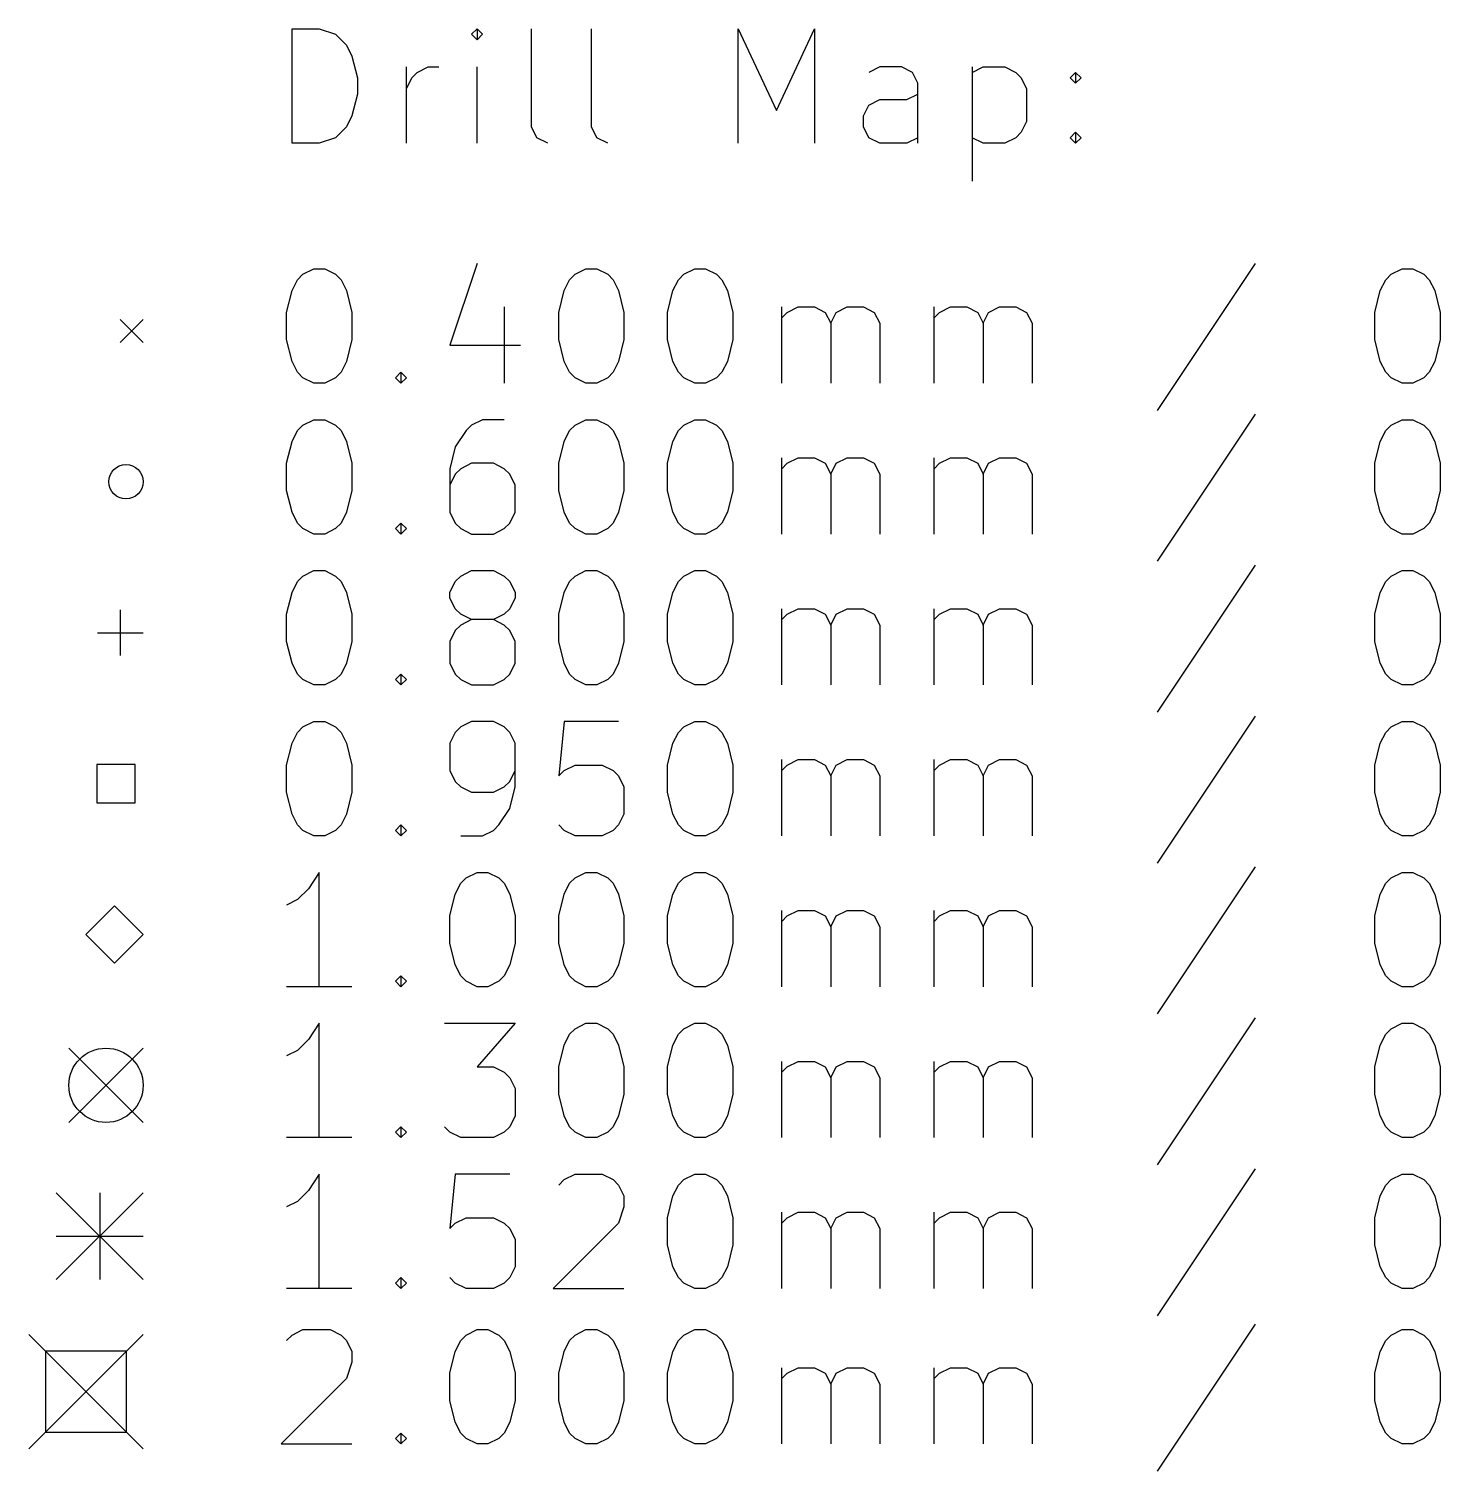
# Model space of a CAD drawing. Extents: x 148 to 248, y -152 to -40.
# Drawn here: x 147.95 to 172.65, y -151.4 to -126.16 of the extents above; entities that cross this region are included whole.
import ezdxf

# ---------------------------------------------------------------- set-up
doc = ezdxf.new("R2010")
doc.units = 0
doc.layers.add('BLACK', color=7, linetype='CONTINUOUS')

msp = doc.modelspace()

# ---------------------------------------------------------------- linework, layer by layer
at = {"layer": 'BLACK', "linetype": 'CONTINUOUS'}
for p, q in [((152.557768, -128.164838), (152.557768, -126.164838)), ((152.557768, -126.164838), (153.033958, -126.164838)), ((153.033958, -126.164838), (153.319673, -126.260076)), ((155.795863, -126.164838), (155.700625, -126.260076)), ((155.891101, -126.260076), (155.795863, -126.164838)), ((155.795863, -126.164838), (155.795863, -126.355314)), ((156.748244, -127.879123), (156.748244, -126.164838)), ((157.795863, -127.879123), (157.795863, -126.164838)), ((160.367292, -128.164838), (160.367292, -126.164838)), ((160.367292, -126.164838), (161.033959, -127.593409)), ((161.033959, -127.593409), (161.700625, -126.164838)), ((161.700625, -126.164838), (161.700625, -128.164838)), ((153.319673, -126.260076), (153.510149, -126.450552)), ((155.700625, -126.260076), (155.795863, -126.355314)), ((155.795863, -126.355314), (155.891101, -126.260076)), ((153.510149, -126.450552), (153.605387, -126.641028)), ((153.605387, -126.641028), (153.700625, -127.02198)), ((154.557768, -128.164838), (154.557768, -126.831504)), ((154.653006, -127.02198), (154.748244, -126.926742)), ((154.748244, -126.926742), (154.93872, -126.831504)), ((154.93872, -126.831504), (155.129197, -126.831504)), ((155.795863, -128.164838), (155.795863, -126.831504)), ((162.843482, -126.831504), (162.653006, -126.926742)), ((163.224435, -126.831504), (162.843482, -126.831504)), ((163.414911, -126.926742), (163.224435, -126.831504)), ((163.510149, -127.117219), (163.414911, -126.926742)), ((164.46253, -126.831504), (164.46253, -128.831504)), ((164.46253, -126.926742), (164.653006, -126.831504)), ((164.653006, -126.831504), (165.033959, -126.831504)), ((165.033959, -126.831504), (165.224435, -126.926742)), ((165.224435, -126.926742), (165.319673, -127.02198)), ((166.176816, -127.02198), (166.272054, -126.926742)), ((166.272054, -126.926742), (166.367292, -127.02198)), ((166.272054, -126.926742), (166.272054, -127.117219)), ((153.700625, -127.02198), (153.700625, -127.307695)), ((154.557768, -127.212457), (154.653006, -127.02198)), ((163.510149, -128.164838), (163.510149, -127.117219)), ((165.319673, -127.02198), (165.414911, -127.212457)), ((166.272054, -127.117219), (166.176816, -127.02198)), ((166.367292, -127.02198), (166.272054, -127.117219)), ((153.700625, -127.307695), (153.605387, -127.688647)), ((162.653006, -127.498171), (162.843482, -127.402933)), ((162.843482, -127.402933), (163.319673, -127.402933)), ((163.319673, -127.402933), (163.510149, -127.307695)), ((165.414911, -127.212457), (165.414911, -127.783885)), ((153.605387, -127.688647), (153.510149, -127.879123)), ((162.557768, -127.688647), (162.653006, -127.498171)), ((162.557768, -127.879123), (162.557768, -127.688647)), ((153.510149, -127.879123), (153.319673, -128.0696)), ((156.843482, -128.0696), (156.748244, -127.879123)), ((157.891101, -128.0696), (157.795863, -127.879123)), ((162.653006, -128.0696), (162.557768, -127.879123)), ((165.414911, -127.783885), (165.319673, -127.974361)), ((153.033958, -128.164838), (152.557768, -128.164838)), ((153.319673, -128.0696), (153.033958, -128.164838)), ((157.033958, -128.164838), (156.843482, -128.0696)), ((158.081577, -128.164838), (157.891101, -128.0696)), ((162.843482, -128.164838), (162.653006, -128.0696)), ((163.319673, -128.164838), (162.843482, -128.164838)), ((163.510149, -128.0696), (163.319673, -128.164838)), ((164.653006, -128.164838), (164.46253, -128.0696)), ((165.033959, -128.164838), (164.653006, -128.164838)), ((165.224435, -128.0696), (165.033959, -128.164838)), ((165.319673, -127.974361), (165.224435, -128.0696)), ((166.176816, -128.0696), (166.272054, -127.974361)), ((166.272054, -128.164838), (166.176816, -128.0696)), ((166.272054, -127.974361), (166.367292, -128.0696)), ((166.272054, -127.974361), (166.272054, -128.164838)), ((166.367292, -128.0696), (166.272054, -128.164838)), ((152.653006, -130.555314), (152.748244, -130.460076)), ((152.748244, -130.460076), (152.93872, -130.364838)), ((152.93872, -130.364838), (153.129197, -130.364838)), ((153.129197, -130.364838), (153.319673, -130.460076)), ((153.319673, -130.460076), (153.414911, -130.555314)), ((155.795863, -130.2696), (155.319673, -131.698171)), ((157.414911, -130.555314), (157.510149, -130.460076)), ((157.510149, -130.460076), (157.700625, -130.364838)), ((157.700625, -130.364838), (157.891102, -130.364838)), ((157.891102, -130.364838), (158.081578, -130.460076)), ((158.081578, -130.460076), (158.176816, -130.555314)), ((159.319673, -130.555314), (159.414911, -130.460076)), ((159.414911, -130.460076), (159.605387, -130.364838)), ((159.605387, -130.364838), (159.795864, -130.364838)), ((159.795864, -130.364838), (159.98634, -130.460076)), ((159.98634, -130.460076), (160.081578, -130.555314)), ((169.414912, -130.2696), (167.700627, -132.841028)), ((171.700627, -130.555314), (171.795865, -130.460076)), ((171.795865, -130.460076), (171.986341, -130.364838)), ((171.986341, -130.364838), (172.176818, -130.364838)), ((172.176818, -130.364838), (172.367294, -130.460076)), ((172.367294, -130.460076), (172.462532, -130.555314)), ((152.557768, -130.74579), (152.653006, -130.555314)), ((153.414911, -130.555314), (153.510149, -130.74579)), ((157.319673, -130.74579), (157.414911, -130.555314)), ((158.176816, -130.555314), (158.272054, -130.74579)), ((159.224435, -130.74579), (159.319673, -130.555314)), ((160.081578, -130.555314), (160.176816, -130.74579)), ((171.605389, -130.74579), (171.700627, -130.555314)), ((172.462532, -130.555314), (172.55777, -130.74579)), ((152.46253, -131.126742), (152.557768, -130.74579)), ((153.510149, -130.74579), (153.605387, -131.126742)), ((157.224435, -131.126742), (157.319673, -130.74579)), ((158.272054, -130.74579), (158.367292, -131.126742)), ((159.129197, -131.126742), (159.224435, -130.74579)), ((160.176816, -130.74579), (160.272054, -131.126742)), ((171.510151, -131.126742), (171.605389, -130.74579)), ((172.55777, -130.74579), (172.653008, -131.126742)), ((152.46253, -131.602933), (152.46253, -131.126742)), ((153.605387, -131.126742), (153.605387, -131.602933)), ((156.272054, -131.031504), (156.272054, -132.364838)), ((157.224435, -131.602933), (157.224435, -131.126742)), ((158.367292, -131.126742), (158.367292, -131.602933)), ((159.129197, -131.602933), (159.129197, -131.126742)), ((160.272054, -131.126742), (160.272054, -131.602933)), ((161.129197, -132.364838), (161.129197, -131.031504)), ((161.129197, -131.22198), (161.224435, -131.126742)), ((161.224435, -131.126742), (161.414911, -131.031504)), ((161.414911, -131.031504), (161.700626, -131.031504)), ((161.700626, -131.031504), (161.891102, -131.126742)), ((161.891102, -131.126742), (161.98634, -131.317219)), ((161.98634, -131.317219), (162.081578, -131.126742)), ((162.081578, -131.126742), (162.272054, -131.031504)), ((162.272054, -131.031504), (162.557768, -131.031504)), ((162.557768, -131.031504), (162.748245, -131.126742)), ((162.748245, -131.126742), (162.843483, -131.317219)), ((163.795864, -132.364838), (163.795864, -131.031504)), ((163.795864, -131.22198), (163.891102, -131.126742)), ((163.891102, -131.126742), (164.081578, -131.031504)), ((164.081578, -131.031504), (164.367293, -131.031504)), ((164.367293, -131.031504), (164.557769, -131.126742)), ((164.557769, -131.126742), (164.653007, -131.317219)), ((164.653007, -131.317219), (164.748245, -131.126742)), ((164.748245, -131.126742), (164.938721, -131.031504)), ((164.938721, -131.031504), (165.224435, -131.031504)), ((165.224435, -131.031504), (165.414912, -131.126742)), ((165.414912, -131.126742), (165.51015, -131.317219)), ((171.510151, -131.602933), (171.510151, -131.126742)), ((172.653008, -131.126742), (172.653008, -131.602933)), ((149.55, -131.25), (149.95, -131.65)), ((149.95, -131.25), (149.55, -131.65)), ((161.98634, -131.317219), (161.98634, -132.364838)), ((162.843483, -131.317219), (162.843483, -132.364838)), ((164.653007, -131.317219), (164.653007, -132.364838)), ((165.51015, -131.317219), (165.51015, -132.364838)), ((152.557768, -131.983885), (152.46253, -131.602933)), ((153.605387, -131.602933), (153.510149, -131.983885)), ((155.319673, -131.698171), (156.557768, -131.698171)), ((157.319673, -131.983885), (157.224435, -131.602933)), ((158.367292, -131.602933), (158.272054, -131.983885)), ((159.224435, -131.983885), (159.129197, -131.602933)), ((160.272054, -131.602933), (160.176816, -131.983885)), ((171.605389, -131.983885), (171.510151, -131.602933)), ((172.653008, -131.602933), (172.55777, -131.983885)), ((152.653006, -132.174361), (152.557768, -131.983885)), ((153.510149, -131.983885), (153.414911, -132.174361)), ((157.414911, -132.174361), (157.319673, -131.983885)), ((158.272054, -131.983885), (158.176816, -132.174361)), ((159.319673, -132.174361), (159.224435, -131.983885)), ((160.176816, -131.983885), (160.081578, -132.174361)), ((171.700627, -132.174361), (171.605389, -131.983885)), ((172.55777, -131.983885), (172.462532, -132.174361)), ((152.748244, -132.2696), (152.653006, -132.174361)), ((153.414911, -132.174361), (153.319673, -132.2696)), ((154.367292, -132.2696), (154.46253, -132.174361)), ((154.46253, -132.174361), (154.557768, -132.2696)), ((154.46253, -132.174361), (154.46253, -132.364838)), ((157.510149, -132.2696), (157.414911, -132.174361)), ((158.176816, -132.174361), (158.081578, -132.2696)), ((159.414911, -132.2696), (159.319673, -132.174361)), ((160.081578, -132.174361), (159.98634, -132.2696)), ((171.795865, -132.2696), (171.700627, -132.174361)), ((172.462532, -132.174361), (172.367294, -132.2696)), ((152.93872, -132.364838), (152.748244, -132.2696)), ((153.129197, -132.364838), (152.93872, -132.364838)), ((153.319673, -132.2696), (153.129197, -132.364838)), ((154.46253, -132.364838), (154.367292, -132.2696)), ((154.557768, -132.2696), (154.46253, -132.364838)), ((157.700625, -132.364838), (157.510149, -132.2696)), ((157.891102, -132.364838), (157.700625, -132.364838)), ((158.081578, -132.2696), (157.891102, -132.364838)), ((159.605387, -132.364838), (159.414911, -132.2696)), ((159.795864, -132.364838), (159.605387, -132.364838)), ((159.98634, -132.2696), (159.795864, -132.364838)), ((171.986341, -132.364838), (171.795865, -132.2696)), ((172.176818, -132.364838), (171.986341, -132.364838)), ((172.367294, -132.2696), (172.176818, -132.364838)), ((169.414912, -132.9096), (167.700627, -135.481028)), ((152.557768, -133.38579), (152.653006, -133.195314)), ((152.653006, -133.195314), (152.748244, -133.100076)), ((152.748244, -133.100076), (152.93872, -133.004838)), ((152.93872, -133.004838), (153.129197, -133.004838)), ((153.129197, -133.004838), (153.319673, -133.100076)), ((153.319673, -133.100076), (153.414911, -133.195314)), ((153.414911, -133.195314), (153.510149, -133.38579)), ((155.605387, -133.195314), (155.414911, -133.481028)), ((155.700625, -133.100076), (155.605387, -133.195314)), ((155.891101, -133.004838), (155.700625, -133.100076)), ((156.272054, -133.004838), (155.891101, -133.004838)), ((157.319673, -133.38579), (157.414911, -133.195314)), ((157.414911, -133.195314), (157.510149, -133.100076)), ((157.510149, -133.100076), (157.700625, -133.004838)), ((157.700625, -133.004838), (157.891102, -133.004838)), ((157.891102, -133.004838), (158.081578, -133.100076)), ((158.081578, -133.100076), (158.176816, -133.195314)), ((158.176816, -133.195314), (158.272054, -133.38579)), ((159.224435, -133.38579), (159.319673, -133.195314)), ((159.319673, -133.195314), (159.414911, -133.100076)), ((159.414911, -133.100076), (159.605387, -133.004838)), ((159.605387, -133.004838), (159.795864, -133.004838)), ((159.795864, -133.004838), (159.98634, -133.100076)), ((159.98634, -133.100076), (160.081578, -133.195314)), ((160.081578, -133.195314), (160.176816, -133.38579)), ((171.605389, -133.38579), (171.700627, -133.195314)), ((171.700627, -133.195314), (171.795865, -133.100076)), ((171.795865, -133.100076), (171.986341, -133.004838)), ((171.986341, -133.004838), (172.176818, -133.004838)), ((172.176818, -133.004838), (172.367294, -133.100076)), ((172.367294, -133.100076), (172.462532, -133.195314)), ((172.462532, -133.195314), (172.55777, -133.38579)), ((152.46253, -133.766742), (152.557768, -133.38579)), ((153.510149, -133.38579), (153.605387, -133.766742)), ((155.414911, -133.481028), (155.319673, -133.86198)), ((157.224435, -133.766742), (157.319673, -133.38579)), ((158.272054, -133.38579), (158.367292, -133.766742)), ((159.129197, -133.766742), (159.224435, -133.38579)), ((160.176816, -133.38579), (160.272054, -133.766742)), ((171.510151, -133.766742), (171.605389, -133.38579)), ((172.55777, -133.38579), (172.653008, -133.766742)), ((161.129197, -135.004838), (161.129197, -133.671504)), ((161.224435, -133.766742), (161.414911, -133.671504)), ((161.414911, -133.671504), (161.700626, -133.671504)), ((161.700626, -133.671504), (161.891102, -133.766742)), ((162.081578, -133.766742), (162.272054, -133.671504)), ((162.272054, -133.671504), (162.557768, -133.671504)), ((162.557768, -133.671504), (162.748245, -133.766742)), ((163.795864, -135.004838), (163.795864, -133.671504)), ((163.891102, -133.766742), (164.081578, -133.671504)), ((164.081578, -133.671504), (164.367293, -133.671504)), ((164.367293, -133.671504), (164.557769, -133.766742)), ((164.748245, -133.766742), (164.938721, -133.671504)), ((164.938721, -133.671504), (165.224435, -133.671504)), ((165.224435, -133.671504), (165.414912, -133.766742)), ((152.46253, -134.242933), (152.46253, -133.766742)), ((153.605387, -133.766742), (153.605387, -134.242933)), ((155.319673, -133.86198), (155.319673, -134.623885)), ((155.414911, -133.957219), (155.319673, -134.147695)), ((155.510149, -133.86198), (155.414911, -133.957219)), ((155.700625, -133.766742), (155.510149, -133.86198)), ((156.081578, -133.766742), (155.700625, -133.766742)), ((156.272054, -133.86198), (156.081578, -133.766742)), ((156.367292, -133.957219), (156.272054, -133.86198)), ((156.46253, -134.147695), (156.367292, -133.957219)), ((157.224435, -134.242933), (157.224435, -133.766742)), ((158.367292, -133.766742), (158.367292, -134.242933)), ((159.129197, -134.242933), (159.129197, -133.766742)), ((160.272054, -133.766742), (160.272054, -134.242933)), ((161.129197, -133.86198), (161.224435, -133.766742)), ((161.891102, -133.766742), (161.98634, -133.957219)), ((161.98634, -133.957219), (162.081578, -133.766742)), ((161.98634, -133.957219), (161.98634, -135.004838)), ((162.748245, -133.766742), (162.843483, -133.957219)), ((162.843483, -133.957219), (162.843483, -135.004838)), ((163.795864, -133.86198), (163.891102, -133.766742)), ((164.557769, -133.766742), (164.653007, -133.957219)), ((164.653007, -133.957219), (164.748245, -133.766742)), ((164.653007, -133.957219), (164.653007, -135.004838)), ((165.414912, -133.766742), (165.51015, -133.957219)), ((165.51015, -133.957219), (165.51015, -135.004838)), ((171.510151, -134.242933), (171.510151, -133.766742)), ((172.653008, -133.766742), (172.653008, -134.242933)), ((152.557768, -134.623885), (152.46253, -134.242933)), ((153.605387, -134.242933), (153.510149, -134.623885)), ((156.46253, -134.623885), (156.46253, -134.147695)), ((157.319673, -134.623885), (157.224435, -134.242933)), ((158.367292, -134.242933), (158.272054, -134.623885)), ((159.224435, -134.623885), (159.129197, -134.242933)), ((160.272054, -134.242933), (160.176816, -134.623885)), ((171.605389, -134.623885), (171.510151, -134.242933)), ((172.653008, -134.242933), (172.55777, -134.623885)), ((152.653006, -134.814361), (152.557768, -134.623885)), ((153.510149, -134.623885), (153.414911, -134.814361)), ((155.319673, -134.623885), (155.414911, -134.814361)), ((156.367292, -134.814361), (156.46253, -134.623885)), ((157.414911, -134.814361), (157.319673, -134.623885)), ((158.272054, -134.623885), (158.176816, -134.814361)), ((159.319673, -134.814361), (159.224435, -134.623885)), ((160.176816, -134.623885), (160.081578, -134.814361)), ((171.700627, -134.814361), (171.605389, -134.623885)), ((172.55777, -134.623885), (172.462532, -134.814361)), ((152.748244, -134.9096), (152.653006, -134.814361)), ((152.93872, -135.004838), (152.748244, -134.9096)), ((153.129197, -135.004838), (152.93872, -135.004838)), ((153.319673, -134.9096), (153.129197, -135.004838)), ((153.414911, -134.814361), (153.319673, -134.9096)), ((154.367292, -134.9096), (154.46253, -134.814361)), ((154.46253, -135.004838), (154.367292, -134.9096)), ((154.46253, -134.814361), (154.557768, -134.9096)), ((154.46253, -134.814361), (154.46253, -135.004838)), ((154.557768, -134.9096), (154.46253, -135.004838)), ((155.414911, -134.814361), (155.510149, -134.9096)), ((155.510149, -134.9096), (155.700625, -135.004838)), ((155.700625, -135.004838), (156.081578, -135.004838)), ((156.081578, -135.004838), (156.272054, -134.9096)), ((156.272054, -134.9096), (156.367292, -134.814361)), ((157.510149, -134.9096), (157.414911, -134.814361)), ((157.700625, -135.004838), (157.510149, -134.9096)), ((157.891102, -135.004838), (157.700625, -135.004838)), ((158.081578, -134.9096), (157.891102, -135.004838)), ((158.176816, -134.814361), (158.081578, -134.9096)), ((159.414911, -134.9096), (159.319673, -134.814361)), ((159.605387, -135.004838), (159.414911, -134.9096)), ((159.795864, -135.004838), (159.605387, -135.004838)), ((159.98634, -134.9096), (159.795864, -135.004838)), ((160.081578, -134.814361), (159.98634, -134.9096)), ((171.795865, -134.9096), (171.700627, -134.814361)), ((171.986341, -135.004838), (171.795865, -134.9096)), ((172.176818, -135.004838), (171.986341, -135.004838)), ((172.367294, -134.9096), (172.176818, -135.004838)), ((172.462532, -134.814361), (172.367294, -134.9096)), ((152.653006, -135.835314), (152.748244, -135.740076)), ((152.748244, -135.740076), (152.93872, -135.644838)), ((152.93872, -135.644838), (153.129197, -135.644838)), ((153.129197, -135.644838), (153.319673, -135.740076)), ((153.319673, -135.740076), (153.414911, -135.835314)), ((155.414911, -135.835314), (155.510149, -135.740076)), ((155.510149, -135.740076), (155.700625, -135.644838)), ((155.700625, -135.644838), (156.081578, -135.644838)), ((156.081578, -135.644838), (156.272054, -135.740076)), ((156.272054, -135.740076), (156.367292, -135.835314)), ((157.414911, -135.835314), (157.510149, -135.740076)), ((157.510149, -135.740076), (157.700625, -135.644838)), ((157.700625, -135.644838), (157.891102, -135.644838)), ((157.891102, -135.644838), (158.081578, -135.740076)), ((158.081578, -135.740076), (158.176816, -135.835314)), ((159.319673, -135.835314), (159.414911, -135.740076)), ((159.414911, -135.740076), (159.605387, -135.644838)), ((159.605387, -135.644838), (159.795864, -135.644838)), ((159.795864, -135.644838), (159.98634, -135.740076)), ((159.98634, -135.740076), (160.081578, -135.835314)), ((169.414912, -135.5496), (167.700627, -138.121028)), ((171.700627, -135.835314), (171.795865, -135.740076)), ((171.795865, -135.740076), (171.986341, -135.644838)), ((171.986341, -135.644838), (172.176818, -135.644838)), ((172.176818, -135.644838), (172.367294, -135.740076)), ((172.367294, -135.740076), (172.462532, -135.835314)), ((152.557768, -136.02579), (152.653006, -135.835314)), ((153.414911, -135.835314), (153.510149, -136.02579)), ((155.319673, -136.02579), (155.414911, -135.835314)), ((156.367292, -135.835314), (156.46253, -136.02579)), ((157.319673, -136.02579), (157.414911, -135.835314)), ((158.176816, -135.835314), (158.272054, -136.02579)), ((159.224435, -136.02579), (159.319673, -135.835314)), ((160.081578, -135.835314), (160.176816, -136.02579)), ((171.605389, -136.02579), (171.700627, -135.835314)), ((172.462532, -135.835314), (172.55777, -136.02579)), ((152.46253, -136.406742), (152.557768, -136.02579)), ((153.510149, -136.02579), (153.605387, -136.406742)), ((155.319673, -136.121028), (155.319673, -136.02579)), ((155.414911, -136.311504), (155.319673, -136.121028)), ((156.46253, -136.121028), (156.367292, -136.311504)), ((156.46253, -136.02579), (156.46253, -136.121028)), ((157.224435, -136.406742), (157.319673, -136.02579)), ((158.272054, -136.02579), (158.367292, -136.406742)), ((159.129197, -136.406742), (159.224435, -136.02579)), ((160.176816, -136.02579), (160.272054, -136.406742)), ((171.510151, -136.406742), (171.605389, -136.02579)), ((172.55777, -136.02579), (172.653008, -136.406742)), ((149.55, -136.33), (149.55, -137.13)), ((152.46253, -136.882933), (152.46253, -136.406742)), ((153.605387, -136.406742), (153.605387, -136.882933)), ((155.510149, -136.406742), (155.414911, -136.311504)), ((155.700625, -136.50198), (155.510149, -136.406742)), ((155.700625, -136.50198), (155.510149, -136.597219)), ((156.081578, -136.50198), (155.700625, -136.50198)), ((156.272054, -136.406742), (156.081578, -136.50198)), ((156.272054, -136.597219), (156.081578, -136.50198)), ((156.367292, -136.311504), (156.272054, -136.406742)), ((157.224435, -136.882933), (157.224435, -136.406742)), ((158.367292, -136.406742), (158.367292, -136.882933)), ((159.129197, -136.882933), (159.129197, -136.406742)), ((160.272054, -136.406742), (160.272054, -136.882933)), ((161.129197, -137.644838), (161.129197, -136.311504)), ((161.129197, -136.50198), (161.224435, -136.406742)), ((161.224435, -136.406742), (161.414911, -136.311504)), ((161.414911, -136.311504), (161.700626, -136.311504)), ((161.700626, -136.311504), (161.891102, -136.406742)), ((161.891102, -136.406742), (161.98634, -136.597219)), ((161.98634, -136.597219), (162.081578, -136.406742)), ((162.081578, -136.406742), (162.272054, -136.311504)), ((162.272054, -136.311504), (162.557768, -136.311504)), ((162.557768, -136.311504), (162.748245, -136.406742)), ((162.748245, -136.406742), (162.843483, -136.597219)), ((163.795864, -137.644838), (163.795864, -136.311504)), ((163.795864, -136.50198), (163.891102, -136.406742)), ((163.891102, -136.406742), (164.081578, -136.311504)), ((164.081578, -136.311504), (164.367293, -136.311504)), ((164.367293, -136.311504), (164.557769, -136.406742)), ((164.557769, -136.406742), (164.653007, -136.597219)), ((164.653007, -136.597219), (164.748245, -136.406742)), ((164.748245, -136.406742), (164.938721, -136.311504)), ((164.938721, -136.311504), (165.224435, -136.311504)), ((165.224435, -136.311504), (165.414912, -136.406742)), ((165.414912, -136.406742), (165.51015, -136.597219)), ((171.510151, -136.882933), (171.510151, -136.406742)), ((172.653008, -136.406742), (172.653008, -136.882933)), ((149.15, -136.73), (149.95, -136.73)), ((155.414911, -136.692457), (155.319673, -136.882933)), ((155.510149, -136.597219), (155.414911, -136.692457)), ((156.367292, -136.692457), (156.272054, -136.597219)), ((156.46253, -136.882933), (156.367292, -136.692457)), ((161.98634, -136.597219), (161.98634, -137.644838)), ((162.843483, -136.597219), (162.843483, -137.644838)), ((164.653007, -136.597219), (164.653007, -137.644838)), ((165.51015, -136.597219), (165.51015, -137.644838)), ((152.557768, -137.263885), (152.46253, -136.882933)), ((153.605387, -136.882933), (153.510149, -137.263885)), ((155.319673, -136.882933), (155.319673, -137.263885)), ((156.46253, -137.263885), (156.46253, -136.882933)), ((157.319673, -137.263885), (157.224435, -136.882933)), ((158.367292, -136.882933), (158.272054, -137.263885)), ((159.224435, -137.263885), (159.129197, -136.882933)), ((160.272054, -136.882933), (160.176816, -137.263885)), ((171.605389, -137.263885), (171.510151, -136.882933)), ((172.653008, -136.882933), (172.55777, -137.263885)), ((152.653006, -137.454361), (152.557768, -137.263885)), ((153.510149, -137.263885), (153.414911, -137.454361)), ((155.319673, -137.263885), (155.414911, -137.454361)), ((156.367292, -137.454361), (156.46253, -137.263885)), ((157.414911, -137.454361), (157.319673, -137.263885)), ((158.272054, -137.263885), (158.176816, -137.454361)), ((159.319673, -137.454361), (159.224435, -137.263885)), ((160.176816, -137.263885), (160.081578, -137.454361)), ((171.700627, -137.454361), (171.605389, -137.263885)), ((172.55777, -137.263885), (172.462532, -137.454361)), ((152.748244, -137.5496), (152.653006, -137.454361)), ((153.414911, -137.454361), (153.319673, -137.5496)), ((154.367292, -137.5496), (154.46253, -137.454361)), ((154.46253, -137.454361), (154.557768, -137.5496)), ((154.46253, -137.454361), (154.46253, -137.644838)), ((155.414911, -137.454361), (155.510149, -137.5496)), ((156.272054, -137.5496), (156.367292, -137.454361)), ((157.510149, -137.5496), (157.414911, -137.454361)), ((158.176816, -137.454361), (158.081578, -137.5496)), ((159.414911, -137.5496), (159.319673, -137.454361)), ((160.081578, -137.454361), (159.98634, -137.5496)), ((171.795865, -137.5496), (171.700627, -137.454361)), ((172.462532, -137.454361), (172.367294, -137.5496)), ((152.93872, -137.644838), (152.748244, -137.5496)), ((153.129197, -137.644838), (152.93872, -137.644838)), ((153.319673, -137.5496), (153.129197, -137.644838)), ((154.46253, -137.644838), (154.367292, -137.5496)), ((154.557768, -137.5496), (154.46253, -137.644838)), ((155.510149, -137.5496), (155.700625, -137.644838)), ((155.700625, -137.644838), (156.081578, -137.644838)), ((156.081578, -137.644838), (156.272054, -137.5496)), ((157.700625, -137.644838), (157.510149, -137.5496)), ((157.891102, -137.644838), (157.700625, -137.644838)), ((158.081578, -137.5496), (157.891102, -137.644838)), ((159.605387, -137.644838), (159.414911, -137.5496)), ((159.795864, -137.644838), (159.605387, -137.644838)), ((159.98634, -137.5496), (159.795864, -137.644838)), ((171.986341, -137.644838), (171.795865, -137.5496)), ((172.176818, -137.644838), (171.986341, -137.644838)), ((172.367294, -137.5496), (172.176818, -137.644838)), ((152.748244, -138.380076), (152.93872, -138.284838)), ((152.93872, -138.284838), (153.129197, -138.284838)), ((153.129197, -138.284838), (153.319673, -138.380076)), ((155.700625, -138.284838), (155.510149, -138.380076)), ((156.081578, -138.284838), (155.700625, -138.284838)), ((156.272054, -138.380076), (156.081578, -138.284838)), ((157.319673, -138.284838), (157.224435, -139.237219)), ((158.272054, -138.284838), (157.319673, -138.284838)), ((159.414911, -138.380076), (159.605387, -138.284838)), ((159.605387, -138.284838), (159.795864, -138.284838)), ((159.795864, -138.284838), (159.98634, -138.380076)), ((169.414912, -138.1896), (167.700627, -140.761028)), ((171.795865, -138.380076), (171.986341, -138.284838)), ((171.986341, -138.284838), (172.176818, -138.284838)), ((172.176818, -138.284838), (172.367294, -138.380076)), ((152.557768, -138.66579), (152.653006, -138.475314)), ((152.653006, -138.475314), (152.748244, -138.380076)), ((153.319673, -138.380076), (153.414911, -138.475314)), ((153.414911, -138.475314), (153.510149, -138.66579)), ((155.414911, -138.475314), (155.319673, -138.66579)), ((155.510149, -138.380076), (155.414911, -138.475314)), ((156.367292, -138.475314), (156.272054, -138.380076)), ((156.46253, -138.66579), (156.367292, -138.475314)), ((159.224435, -138.66579), (159.319673, -138.475314)), ((159.319673, -138.475314), (159.414911, -138.380076)), ((159.98634, -138.380076), (160.081578, -138.475314)), ((160.081578, -138.475314), (160.176816, -138.66579)), ((171.605389, -138.66579), (171.700627, -138.475314)), ((171.700627, -138.475314), (171.795865, -138.380076)), ((172.367294, -138.380076), (172.462532, -138.475314)), ((172.462532, -138.475314), (172.55777, -138.66579)), ((152.46253, -139.046742), (152.557768, -138.66579)), ((153.510149, -138.66579), (153.605387, -139.046742)), ((155.319673, -138.66579), (155.319673, -139.14198)), ((156.46253, -139.427695), (156.46253, -138.66579)), ((159.129197, -139.046742), (159.224435, -138.66579)), ((160.176816, -138.66579), (160.272054, -139.046742)), ((171.510151, -139.046742), (171.605389, -138.66579)), ((172.55777, -138.66579), (172.653008, -139.046742)), ((149.810879, -139.034121), (149.139121, -139.034121)), ((149.139121, -139.034121), (149.139121, -139.705879)), ((149.810879, -139.705879), (149.810879, -139.034121)), ((152.46253, -139.522933), (152.46253, -139.046742)), ((153.605387, -139.046742), (153.605387, -139.522933)), ((157.319673, -139.14198), (157.510149, -139.046742)), ((157.510149, -139.046742), (157.98634, -139.046742)), ((157.98634, -139.046742), (158.176816, -139.14198)), ((159.129197, -139.522933), (159.129197, -139.046742)), ((160.272054, -139.046742), (160.272054, -139.522933)), ((161.129197, -140.284838), (161.129197, -138.951504)), ((161.129197, -139.14198), (161.224435, -139.046742)), ((161.224435, -139.046742), (161.414911, -138.951504)), ((161.414911, -138.951504), (161.700626, -138.951504)), ((161.700626, -138.951504), (161.891102, -139.046742)), ((161.891102, -139.046742), (161.98634, -139.237219)), ((161.98634, -139.237219), (162.081578, -139.046742)), ((162.081578, -139.046742), (162.272054, -138.951504)), ((162.272054, -138.951504), (162.557768, -138.951504)), ((162.557768, -138.951504), (162.748245, -139.046742)), ((162.748245, -139.046742), (162.843483, -139.237219)), ((163.795864, -140.284838), (163.795864, -138.951504)), ((163.795864, -139.14198), (163.891102, -139.046742)), ((163.891102, -139.046742), (164.081578, -138.951504)), ((164.081578, -138.951504), (164.367293, -138.951504)), ((164.367293, -138.951504), (164.557769, -139.046742)), ((164.557769, -139.046742), (164.653007, -139.237219)), ((164.653007, -139.237219), (164.748245, -139.046742)), ((164.748245, -139.046742), (164.938721, -138.951504)), ((164.938721, -138.951504), (165.224435, -138.951504)), ((165.224435, -138.951504), (165.414912, -139.046742)), ((165.414912, -139.046742), (165.51015, -139.237219)), ((171.510151, -139.522933), (171.510151, -139.046742)), ((172.653008, -139.046742), (172.653008, -139.522933)), ((155.319673, -139.14198), (155.414911, -139.332457)), ((156.367292, -139.332457), (156.46253, -139.14198)), ((157.224435, -139.237219), (157.319673, -139.14198)), ((158.176816, -139.14198), (158.272054, -139.237219)), ((158.272054, -139.237219), (158.367292, -139.427695)), ((161.98634, -139.237219), (161.98634, -140.284838)), ((162.843483, -139.237219), (162.843483, -140.284838)), ((164.653007, -139.237219), (164.653007, -140.284838)), ((165.51015, -139.237219), (165.51015, -140.284838)), ((152.557768, -139.903885), (152.46253, -139.522933)), ((153.605387, -139.522933), (153.510149, -139.903885)), ((155.414911, -139.332457), (155.510149, -139.427695)), ((155.510149, -139.427695), (155.700625, -139.522933)), ((155.700625, -139.522933), (156.081578, -139.522933)), ((156.081578, -139.522933), (156.272054, -139.427695)), ((156.272054, -139.427695), (156.367292, -139.332457)), ((156.367292, -139.808647), (156.46253, -139.427695)), ((158.367292, -139.427695), (158.367292, -139.903885)), ((159.224435, -139.903885), (159.129197, -139.522933)), ((160.272054, -139.522933), (160.176816, -139.903885)), ((171.605389, -139.903885), (171.510151, -139.522933)), ((172.653008, -139.522933), (172.55777, -139.903885)), ((149.139121, -139.705879), (149.810879, -139.705879)), ((152.653006, -140.094361), (152.557768, -139.903885)), ((153.510149, -139.903885), (153.414911, -140.094361)), ((156.176816, -140.094361), (156.367292, -139.808647)), ((158.367292, -139.903885), (158.272054, -140.094361)), ((159.319673, -140.094361), (159.224435, -139.903885)), ((160.176816, -139.903885), (160.081578, -140.094361)), ((171.700627, -140.094361), (171.605389, -139.903885)), ((172.55777, -139.903885), (172.462532, -140.094361)), ((152.748244, -140.1896), (152.653006, -140.094361)), ((152.93872, -140.284838), (152.748244, -140.1896)), ((153.129197, -140.284838), (152.93872, -140.284838)), ((153.319673, -140.1896), (153.129197, -140.284838)), ((153.414911, -140.094361), (153.319673, -140.1896)), ((154.367292, -140.1896), (154.46253, -140.094361)), ((154.46253, -140.284838), (154.367292, -140.1896)), ((154.46253, -140.094361), (154.557768, -140.1896)), ((154.46253, -140.094361), (154.46253, -140.284838)), ((154.557768, -140.1896), (154.46253, -140.284838)), ((155.510149, -140.284838), (155.891101, -140.284838)), ((155.891101, -140.284838), (156.081578, -140.1896)), ((156.081578, -140.1896), (156.176816, -140.094361)), ((157.319673, -140.1896), (157.224435, -140.094361)), ((157.510149, -140.284838), (157.319673, -140.1896)), ((157.98634, -140.284838), (157.510149, -140.284838)), ((158.176816, -140.1896), (157.98634, -140.284838)), ((158.272054, -140.094361), (158.176816, -140.1896)), ((159.414911, -140.1896), (159.319673, -140.094361)), ((159.605387, -140.284838), (159.414911, -140.1896)), ((159.795864, -140.284838), (159.605387, -140.284838)), ((159.98634, -140.1896), (159.795864, -140.284838)), ((160.081578, -140.094361), (159.98634, -140.1896)), ((171.795865, -140.1896), (171.700627, -140.094361)), ((171.986341, -140.284838), (171.795865, -140.1896)), ((172.176818, -140.284838), (171.986341, -140.284838)), ((172.367294, -140.1896), (172.176818, -140.284838)), ((172.462532, -140.094361), (172.367294, -140.1896)), ((153.033958, -140.924838), (152.843482, -141.210552)), ((153.033958, -142.924838), (153.033958, -140.924838)), ((155.510149, -141.115314), (155.605387, -141.020076)), ((155.605387, -141.020076), (155.795863, -140.924838)), ((155.795863, -140.924838), (155.98634, -140.924838)), ((155.98634, -140.924838), (156.176816, -141.020076)), ((156.176816, -141.020076), (156.272054, -141.115314)), ((157.414911, -141.115314), (157.510149, -141.020076)), ((157.510149, -141.020076), (157.700625, -140.924838)), ((157.700625, -140.924838), (157.891102, -140.924838)), ((157.891102, -140.924838), (158.081578, -141.020076)), ((158.081578, -141.020076), (158.176816, -141.115314)), ((159.319673, -141.115314), (159.414911, -141.020076)), ((159.414911, -141.020076), (159.605387, -140.924838)), ((159.605387, -140.924838), (159.795864, -140.924838)), ((159.795864, -140.924838), (159.98634, -141.020076)), ((159.98634, -141.020076), (160.081578, -141.115314)), ((169.414912, -140.8296), (167.700627, -143.401028)), ((171.700627, -141.115314), (171.795865, -141.020076)), ((171.795865, -141.020076), (171.986341, -140.924838)), ((171.986341, -140.924838), (172.176818, -140.924838)), ((172.176818, -140.924838), (172.367294, -141.020076)), ((172.367294, -141.020076), (172.462532, -141.115314)), ((152.843482, -141.210552), (152.653006, -141.401028)), ((155.319673, -141.686742), (155.414911, -141.30579)), ((155.414911, -141.30579), (155.510149, -141.115314)), ((156.272054, -141.115314), (156.367292, -141.30579)), ((156.367292, -141.30579), (156.46253, -141.686742)), ((157.224435, -141.686742), (157.319673, -141.30579)), ((157.319673, -141.30579), (157.414911, -141.115314)), ((158.176816, -141.115314), (158.272054, -141.30579)), ((158.272054, -141.30579), (158.367292, -141.686742)), ((159.129197, -141.686742), (159.224435, -141.30579)), ((159.224435, -141.30579), (159.319673, -141.115314)), ((160.081578, -141.115314), (160.176816, -141.30579)), ((160.176816, -141.30579), (160.272054, -141.686742)), ((171.510151, -141.686742), (171.605389, -141.30579)), ((171.605389, -141.30579), (171.700627, -141.115314)), ((172.462532, -141.115314), (172.55777, -141.30579)), ((172.55777, -141.30579), (172.653008, -141.686742)), ((149.45, -141.51), (148.95, -142.01)), ((149.95, -142.01), (149.45, -141.51)), ((152.653006, -141.401028), (152.46253, -141.496266)), ((155.319673, -142.162933), (155.319673, -141.686742)), ((156.46253, -141.686742), (156.46253, -142.162933)), ((157.224435, -142.162933), (157.224435, -141.686742)), ((158.367292, -141.686742), (158.367292, -142.162933)), ((159.129197, -142.162933), (159.129197, -141.686742)), ((160.272054, -141.686742), (160.272054, -142.162933)), ((161.129197, -142.924838), (161.129197, -141.591504)), ((161.129197, -141.78198), (161.224435, -141.686742)), ((161.224435, -141.686742), (161.414911, -141.591504)), ((161.414911, -141.591504), (161.700626, -141.591504)), ((161.700626, -141.591504), (161.891102, -141.686742)), ((161.891102, -141.686742), (161.98634, -141.877219)), ((161.98634, -141.877219), (162.081578, -141.686742)), ((162.081578, -141.686742), (162.272054, -141.591504)), ((162.272054, -141.591504), (162.557768, -141.591504)), ((162.557768, -141.591504), (162.748245, -141.686742)), ((162.748245, -141.686742), (162.843483, -141.877219)), ((163.795864, -142.924838), (163.795864, -141.591504)), ((163.795864, -141.78198), (163.891102, -141.686742)), ((163.891102, -141.686742), (164.081578, -141.591504)), ((164.081578, -141.591504), (164.367293, -141.591504)), ((164.367293, -141.591504), (164.557769, -141.686742)), ((164.557769, -141.686742), (164.653007, -141.877219)), ((164.653007, -141.877219), (164.748245, -141.686742)), ((164.748245, -141.686742), (164.938721, -141.591504)), ((164.938721, -141.591504), (165.224435, -141.591504)), ((165.224435, -141.591504), (165.414912, -141.686742)), ((165.414912, -141.686742), (165.51015, -141.877219)), ((171.510151, -142.162933), (171.510151, -141.686742)), ((172.653008, -141.686742), (172.653008, -142.162933)), ((148.95, -142.01), (149.45, -142.51)), ((149.45, -142.51), (149.95, -142.01)), ((161.98634, -141.877219), (161.98634, -142.924838)), ((162.843483, -141.877219), (162.843483, -142.924838)), ((164.653007, -141.877219), (164.653007, -142.924838)), ((165.51015, -141.877219), (165.51015, -142.924838)), ((155.414911, -142.543885), (155.319673, -142.162933)), ((156.46253, -142.162933), (156.367292, -142.543885)), ((157.319673, -142.543885), (157.224435, -142.162933)), ((158.367292, -142.162933), (158.272054, -142.543885)), ((159.224435, -142.543885), (159.129197, -142.162933)), ((160.272054, -142.162933), (160.176816, -142.543885)), ((171.605389, -142.543885), (171.510151, -142.162933)), ((172.653008, -142.162933), (172.55777, -142.543885)), ((155.510149, -142.734361), (155.414911, -142.543885)), ((156.367292, -142.543885), (156.272054, -142.734361)), ((157.414911, -142.734361), (157.319673, -142.543885)), ((158.272054, -142.543885), (158.176816, -142.734361)), ((159.319673, -142.734361), (159.224435, -142.543885)), ((160.176816, -142.543885), (160.081578, -142.734361)), ((171.700627, -142.734361), (171.605389, -142.543885)), ((172.55777, -142.543885), (172.462532, -142.734361)), ((154.367292, -142.8296), (154.46253, -142.734361)), ((154.46253, -142.924838), (154.367292, -142.8296)), ((154.46253, -142.734361), (154.557768, -142.8296)), ((154.46253, -142.734361), (154.46253, -142.924838)), ((154.557768, -142.8296), (154.46253, -142.924838)), ((155.605387, -142.8296), (155.510149, -142.734361)), ((155.795863, -142.924838), (155.605387, -142.8296)), ((156.176816, -142.8296), (155.98634, -142.924838)), ((156.272054, -142.734361), (156.176816, -142.8296)), ((157.510149, -142.8296), (157.414911, -142.734361)), ((157.700625, -142.924838), (157.510149, -142.8296)), ((158.081578, -142.8296), (157.891102, -142.924838)), ((158.176816, -142.734361), (158.081578, -142.8296)), ((159.414911, -142.8296), (159.319673, -142.734361)), ((159.605387, -142.924838), (159.414911, -142.8296)), ((159.98634, -142.8296), (159.795864, -142.924838)), ((160.081578, -142.734361), (159.98634, -142.8296)), ((171.795865, -142.8296), (171.700627, -142.734361)), ((171.986341, -142.924838), (171.795865, -142.8296)), ((172.367294, -142.8296), (172.176818, -142.924838)), ((172.462532, -142.734361), (172.367294, -142.8296)), ((153.605387, -142.924838), (152.46253, -142.924838)), ((155.98634, -142.924838), (155.795863, -142.924838)), ((157.891102, -142.924838), (157.700625, -142.924838)), ((159.795864, -142.924838), (159.605387, -142.924838)), ((172.176818, -142.924838), (171.986341, -142.924838)), ((153.033958, -143.564838), (152.843482, -143.850552)), ((153.033958, -145.564838), (153.033958, -143.564838)), ((155.224435, -143.564838), (156.46253, -143.564838)), ((156.46253, -143.564838), (155.795863, -144.326742)), ((157.510149, -143.660076), (157.700625, -143.564838)), ((157.700625, -143.564838), (157.891102, -143.564838)), ((157.891102, -143.564838), (158.081578, -143.660076)), ((159.414911, -143.660076), (159.605387, -143.564838)), ((159.605387, -143.564838), (159.795864, -143.564838)), ((159.795864, -143.564838), (159.98634, -143.660076)), ((169.414912, -143.4696), (167.700627, -146.041028)), ((171.795865, -143.660076), (171.986341, -143.564838)), ((171.986341, -143.564838), (172.176818, -143.564838)), ((172.176818, -143.564838), (172.367294, -143.660076)), ((157.319673, -143.94579), (157.414911, -143.755314)), ((157.414911, -143.755314), (157.510149, -143.660076)), ((158.081578, -143.660076), (158.176816, -143.755314)), ((158.176816, -143.755314), (158.272054, -143.94579)), ((159.224435, -143.94579), (159.319673, -143.755314)), ((159.319673, -143.755314), (159.414911, -143.660076)), ((159.98634, -143.660076), (160.081578, -143.755314)), ((160.081578, -143.755314), (160.176816, -143.94579)), ((171.605389, -143.94579), (171.700627, -143.755314)), ((171.700627, -143.755314), (171.795865, -143.660076)), ((172.367294, -143.660076), (172.462532, -143.755314)), ((172.462532, -143.755314), (172.55777, -143.94579)), ((148.65, -144), (149.95, -145.3)), ((149.95, -144), (148.65, -145.3)), ((152.653006, -144.041028), (152.46253, -144.136266)), ((152.843482, -143.850552), (152.653006, -144.041028)), ((157.224435, -144.326742), (157.319673, -143.94579)), ((158.272054, -143.94579), (158.367292, -144.326742)), ((159.129197, -144.326742), (159.224435, -143.94579)), ((160.176816, -143.94579), (160.272054, -144.326742)), ((171.510151, -144.326742), (171.605389, -143.94579)), ((172.55777, -143.94579), (172.653008, -144.326742)), ((155.795863, -144.326742), (156.081578, -144.326742)), ((156.081578, -144.326742), (156.272054, -144.42198)), ((157.224435, -144.802933), (157.224435, -144.326742)), ((158.367292, -144.326742), (158.367292, -144.802933)), ((159.129197, -144.802933), (159.129197, -144.326742)), ((160.272054, -144.326742), (160.272054, -144.802933)), ((161.129197, -145.564838), (161.129197, -144.231504)), ((161.129197, -144.42198), (161.224435, -144.326742)), ((161.224435, -144.326742), (161.414911, -144.231504)), ((161.414911, -144.231504), (161.700626, -144.231504)), ((161.700626, -144.231504), (161.891102, -144.326742)), ((161.891102, -144.326742), (161.98634, -144.517219)), ((161.98634, -144.517219), (162.081578, -144.326742)), ((162.081578, -144.326742), (162.272054, -144.231504)), ((162.272054, -144.231504), (162.557768, -144.231504)), ((162.557768, -144.231504), (162.748245, -144.326742)), ((162.748245, -144.326742), (162.843483, -144.517219)), ((163.795864, -145.564838), (163.795864, -144.231504)), ((163.795864, -144.42198), (163.891102, -144.326742)), ((163.891102, -144.326742), (164.081578, -144.231504)), ((164.081578, -144.231504), (164.367293, -144.231504)), ((164.367293, -144.231504), (164.557769, -144.326742)), ((164.557769, -144.326742), (164.653007, -144.517219)), ((164.653007, -144.517219), (164.748245, -144.326742)), ((164.748245, -144.326742), (164.938721, -144.231504)), ((164.938721, -144.231504), (165.224435, -144.231504)), ((165.224435, -144.231504), (165.414912, -144.326742)), ((165.414912, -144.326742), (165.51015, -144.517219)), ((171.510151, -144.802933), (171.510151, -144.326742)), ((172.653008, -144.326742), (172.653008, -144.802933)), ((156.272054, -144.42198), (156.367292, -144.517219)), ((156.367292, -144.517219), (156.46253, -144.707695)), ((161.98634, -144.517219), (161.98634, -145.564838)), ((162.843483, -144.517219), (162.843483, -145.564838)), ((164.653007, -144.517219), (164.653007, -145.564838)), ((165.51015, -144.517219), (165.51015, -145.564838)), ((156.46253, -144.707695), (156.46253, -145.183885)), ((157.319673, -145.183885), (157.224435, -144.802933)), ((158.367292, -144.802933), (158.272054, -145.183885)), ((159.224435, -145.183885), (159.129197, -144.802933)), ((160.272054, -144.802933), (160.176816, -145.183885)), ((171.605389, -145.183885), (171.510151, -144.802933)), ((172.653008, -144.802933), (172.55777, -145.183885)), ((156.46253, -145.183885), (156.367292, -145.374361)), ((157.414911, -145.374361), (157.319673, -145.183885)), ((158.272054, -145.183885), (158.176816, -145.374361)), ((159.319673, -145.374361), (159.224435, -145.183885)), ((160.176816, -145.183885), (160.081578, -145.374361)), ((171.700627, -145.374361), (171.605389, -145.183885)), ((172.55777, -145.183885), (172.462532, -145.374361)), ((153.605387, -145.564838), (152.46253, -145.564838)), ((154.367292, -145.4696), (154.46253, -145.374361)), ((154.46253, -145.564838), (154.367292, -145.4696)), ((154.46253, -145.374361), (154.557768, -145.4696)), ((154.46253, -145.374361), (154.46253, -145.564838)), ((154.557768, -145.4696), (154.46253, -145.564838)), ((155.319673, -145.4696), (155.224435, -145.374361)), ((155.510149, -145.564838), (155.319673, -145.4696)), ((156.081578, -145.564838), (155.510149, -145.564838)), ((156.272054, -145.4696), (156.081578, -145.564838)), ((156.367292, -145.374361), (156.272054, -145.4696)), ((157.510149, -145.4696), (157.414911, -145.374361)), ((157.700625, -145.564838), (157.510149, -145.4696)), ((157.891102, -145.564838), (157.700625, -145.564838)), ((158.081578, -145.4696), (157.891102, -145.564838)), ((158.176816, -145.374361), (158.081578, -145.4696)), ((159.414911, -145.4696), (159.319673, -145.374361)), ((159.605387, -145.564838), (159.414911, -145.4696)), ((159.795864, -145.564838), (159.605387, -145.564838)), ((159.98634, -145.4696), (159.795864, -145.564838)), ((160.081578, -145.374361), (159.98634, -145.4696)), ((171.795865, -145.4696), (171.700627, -145.374361)), ((171.986341, -145.564838), (171.795865, -145.4696)), ((172.176818, -145.564838), (171.986341, -145.564838)), ((172.367294, -145.4696), (172.176818, -145.564838)), ((172.462532, -145.374361), (172.367294, -145.4696)), ((169.414912, -146.1096), (167.700627, -148.681028)), ((153.033958, -146.204838), (152.843482, -146.490552)), ((153.033958, -148.204838), (153.033958, -146.204838)), ((155.414911, -146.204838), (155.319673, -147.157219)), ((156.367292, -146.204838), (155.414911, -146.204838)), ((157.224435, -146.395314), (157.319673, -146.300076)), ((157.319673, -146.300076), (157.510149, -146.204838)), ((157.510149, -146.204838), (157.98634, -146.204838)), ((157.98634, -146.204838), (158.176816, -146.300076)), ((158.176816, -146.300076), (158.272054, -146.395314)), ((159.319673, -146.395314), (159.414911, -146.300076)), ((159.414911, -146.300076), (159.605387, -146.204838)), ((159.605387, -146.204838), (159.795864, -146.204838)), ((159.795864, -146.204838), (159.98634, -146.300076)), ((159.98634, -146.300076), (160.081578, -146.395314)), ((171.700627, -146.395314), (171.795865, -146.300076)), ((171.795865, -146.300076), (171.986341, -146.204838)), ((171.986341, -146.204838), (172.176818, -146.204838)), ((172.176818, -146.204838), (172.367294, -146.300076)), ((172.367294, -146.300076), (172.462532, -146.395314)), ((148.43, -146.53), (149.95, -148.05)), ((149.95, -146.53), (148.43, -148.05)), ((149.19, -146.53), (149.19, -148.05)), ((152.843482, -146.490552), (152.653006, -146.681028)), ((158.272054, -146.395314), (158.367292, -146.58579)), ((158.367292, -146.58579), (158.367292, -146.776266)), ((159.129197, -146.966742), (159.224435, -146.58579)), ((159.224435, -146.58579), (159.319673, -146.395314)), ((160.081578, -146.395314), (160.176816, -146.58579)), ((160.176816, -146.58579), (160.272054, -146.966742)), ((171.510151, -146.966742), (171.605389, -146.58579)), ((171.605389, -146.58579), (171.700627, -146.395314)), ((172.462532, -146.395314), (172.55777, -146.58579)), ((172.55777, -146.58579), (172.653008, -146.966742)), ((152.653006, -146.681028), (152.46253, -146.776266)), ((158.367292, -146.776266), (158.272054, -147.06198)), ((161.129197, -148.204838), (161.129197, -146.871504)), ((161.224435, -146.966742), (161.414911, -146.871504)), ((161.414911, -146.871504), (161.700626, -146.871504)), ((161.700626, -146.871504), (161.891102, -146.966742)), ((162.081578, -146.966742), (162.272054, -146.871504)), ((162.272054, -146.871504), (162.557768, -146.871504)), ((162.557768, -146.871504), (162.748245, -146.966742)), ((163.795864, -148.204838), (163.795864, -146.871504)), ((163.891102, -146.966742), (164.081578, -146.871504)), ((164.081578, -146.871504), (164.367293, -146.871504)), ((164.367293, -146.871504), (164.557769, -146.966742)), ((164.748245, -146.966742), (164.938721, -146.871504)), ((164.938721, -146.871504), (165.224435, -146.871504)), ((165.224435, -146.871504), (165.414912, -146.966742)), ((155.319673, -147.157219), (155.414911, -147.06198)), ((155.414911, -147.06198), (155.605387, -146.966742)), ((155.605387, -146.966742), (156.081578, -146.966742)), ((156.081578, -146.966742), (156.272054, -147.06198)), ((156.272054, -147.06198), (156.367292, -147.157219)), ((158.272054, -147.06198), (157.129197, -148.204838)), ((159.129197, -147.442933), (159.129197, -146.966742)), ((160.272054, -146.966742), (160.272054, -147.442933)), ((161.129197, -147.06198), (161.224435, -146.966742)), ((161.891102, -146.966742), (161.98634, -147.157219)), ((161.98634, -147.157219), (162.081578, -146.966742)), ((162.748245, -146.966742), (162.843483, -147.157219)), ((163.795864, -147.06198), (163.891102, -146.966742)), ((164.557769, -146.966742), (164.653007, -147.157219)), ((164.653007, -147.157219), (164.748245, -146.966742)), ((165.414912, -146.966742), (165.51015, -147.157219)), ((171.510151, -147.442933), (171.510151, -146.966742)), ((172.653008, -146.966742), (172.653008, -147.442933)), ((148.43, -147.29), (149.95, -147.29)), ((156.367292, -147.157219), (156.46253, -147.347695)), ((156.46253, -147.347695), (156.46253, -147.823885)), ((161.98634, -147.157219), (161.98634, -148.204838)), ((162.843483, -147.157219), (162.843483, -148.204838)), ((164.653007, -147.157219), (164.653007, -148.204838)), ((165.51015, -147.157219), (165.51015, -148.204838)), ((159.224435, -147.823885), (159.129197, -147.442933)), ((160.272054, -147.442933), (160.176816, -147.823885)), ((171.605389, -147.823885), (171.510151, -147.442933)), ((172.653008, -147.442933), (172.55777, -147.823885)), ((156.46253, -147.823885), (156.367292, -148.014361)), ((159.319673, -148.014361), (159.224435, -147.823885)), ((160.176816, -147.823885), (160.081578, -148.014361)), ((171.700627, -148.014361), (171.605389, -147.823885)), ((172.55777, -147.823885), (172.462532, -148.014361)), ((154.367292, -148.1096), (154.46253, -148.014361)), ((154.46253, -148.204838), (154.367292, -148.1096)), ((154.46253, -148.014361), (154.557768, -148.1096)), ((154.46253, -148.014361), (154.46253, -148.204838)), ((154.557768, -148.1096), (154.46253, -148.204838)), ((155.414911, -148.1096), (155.319673, -148.014361)), ((155.605387, -148.204838), (155.414911, -148.1096)), ((156.272054, -148.1096), (156.081578, -148.204838)), ((156.367292, -148.014361), (156.272054, -148.1096)), ((159.414911, -148.1096), (159.319673, -148.014361)), ((159.605387, -148.204838), (159.414911, -148.1096)), ((159.98634, -148.1096), (159.795864, -148.204838)), ((160.081578, -148.014361), (159.98634, -148.1096)), ((171.795865, -148.1096), (171.700627, -148.014361)), ((171.986341, -148.204838), (171.795865, -148.1096)), ((172.367294, -148.1096), (172.176818, -148.204838)), ((172.462532, -148.014361), (172.367294, -148.1096)), ((153.605387, -148.204838), (152.46253, -148.204838)), ((156.081578, -148.204838), (155.605387, -148.204838)), ((157.129197, -148.204838), (158.367292, -148.204838)), ((159.795864, -148.204838), (159.605387, -148.204838)), ((172.176818, -148.204838), (171.986341, -148.204838)), ((169.414912, -148.8296), (167.700627, -151.401028)), ((147.95, -149.01), (149.95, -151.01)), ((149.95, -149.01), (147.95, -151.01)), ((152.46253, -149.115314), (152.557768, -149.020076)), ((152.557768, -149.020076), (152.748244, -148.924838)), ((152.748244, -148.924838), (153.224435, -148.924838)), ((153.224435, -148.924838), (153.414911, -149.020076)), ((153.414911, -149.020076), (153.510149, -149.115314)), ((153.510149, -149.115314), (153.605387, -149.30579)), ((155.414911, -149.30579), (155.510149, -149.115314)), ((155.510149, -149.115314), (155.605387, -149.020076)), ((155.605387, -149.020076), (155.795863, -148.924838)), ((155.795863, -148.924838), (155.98634, -148.924838)), ((155.98634, -148.924838), (156.176816, -149.020076)), ((156.176816, -149.020076), (156.272054, -149.115314)), ((156.272054, -149.115314), (156.367292, -149.30579)), ((157.319673, -149.30579), (157.414911, -149.115314)), ((157.414911, -149.115314), (157.510149, -149.020076)), ((157.510149, -149.020076), (157.700625, -148.924838)), ((157.700625, -148.924838), (157.891102, -148.924838)), ((157.891102, -148.924838), (158.081578, -149.020076)), ((158.081578, -149.020076), (158.176816, -149.115314)), ((158.176816, -149.115314), (158.272054, -149.30579)), ((159.224435, -149.30579), (159.319673, -149.115314)), ((159.319673, -149.115314), (159.414911, -149.020076)), ((159.414911, -149.020076), (159.605387, -148.924838)), ((159.605387, -148.924838), (159.795864, -148.924838)), ((159.795864, -148.924838), (159.98634, -149.020076)), ((159.98634, -149.020076), (160.081578, -149.115314)), ((160.081578, -149.115314), (160.176816, -149.30579)), ((171.605389, -149.30579), (171.700627, -149.115314)), ((171.700627, -149.115314), (171.795865, -149.020076)), ((171.795865, -149.020076), (171.986341, -148.924838)), ((171.986341, -148.924838), (172.176818, -148.924838)), ((172.176818, -148.924838), (172.367294, -149.020076)), ((172.367294, -149.020076), (172.462532, -149.115314)), ((172.462532, -149.115314), (172.55777, -149.30579)), ((149.657114, -149.302886), (148.242886, -149.302886)), ((148.242886, -149.302886), (148.242886, -150.717114)), ((149.657114, -150.717114), (149.657114, -149.302886)), ((153.605387, -149.30579), (153.605387, -149.496266)), ((155.319673, -149.686742), (155.414911, -149.30579)), ((156.367292, -149.30579), (156.46253, -149.686742)), ((157.224435, -149.686742), (157.319673, -149.30579)), ((158.272054, -149.30579), (158.367292, -149.686742)), ((159.129197, -149.686742), (159.224435, -149.30579)), ((160.176816, -149.30579), (160.272054, -149.686742)), ((171.510151, -149.686742), (171.605389, -149.30579)), ((172.55777, -149.30579), (172.653008, -149.686742)), ((153.605387, -149.496266), (153.510149, -149.78198)), ((161.129197, -150.924838), (161.129197, -149.591504)), ((161.224435, -149.686742), (161.414911, -149.591504)), ((161.414911, -149.591504), (161.700626, -149.591504)), ((161.700626, -149.591504), (161.891102, -149.686742)), ((162.081578, -149.686742), (162.272054, -149.591504)), ((162.272054, -149.591504), (162.557768, -149.591504)), ((162.557768, -149.591504), (162.748245, -149.686742)), ((163.795864, -150.924838), (163.795864, -149.591504)), ((163.891102, -149.686742), (164.081578, -149.591504)), ((164.081578, -149.591504), (164.367293, -149.591504)), ((164.367293, -149.591504), (164.557769, -149.686742)), ((164.748245, -149.686742), (164.938721, -149.591504)), ((164.938721, -149.591504), (165.224435, -149.591504)), ((165.224435, -149.591504), (165.414912, -149.686742)), ((153.510149, -149.78198), (152.367292, -150.924838)), ((155.319673, -150.162933), (155.319673, -149.686742)), ((156.46253, -149.686742), (156.46253, -150.162933)), ((157.224435, -150.162933), (157.224435, -149.686742)), ((158.367292, -149.686742), (158.367292, -150.162933)), ((159.129197, -150.162933), (159.129197, -149.686742)), ((160.272054, -149.686742), (160.272054, -150.162933)), ((161.129197, -149.78198), (161.224435, -149.686742)), ((161.891102, -149.686742), (161.98634, -149.877219)), ((161.98634, -149.877219), (162.081578, -149.686742)), ((161.98634, -149.877219), (161.98634, -150.924838)), ((162.748245, -149.686742), (162.843483, -149.877219)), ((162.843483, -149.877219), (162.843483, -150.924838)), ((163.795864, -149.78198), (163.891102, -149.686742)), ((164.557769, -149.686742), (164.653007, -149.877219)), ((164.653007, -149.877219), (164.748245, -149.686742)), ((164.653007, -149.877219), (164.653007, -150.924838)), ((165.414912, -149.686742), (165.51015, -149.877219)), ((165.51015, -149.877219), (165.51015, -150.924838)), ((171.510151, -150.162933), (171.510151, -149.686742)), ((172.653008, -149.686742), (172.653008, -150.162933)), ((155.414911, -150.543885), (155.319673, -150.162933)), ((156.46253, -150.162933), (156.367292, -150.543885)), ((157.319673, -150.543885), (157.224435, -150.162933)), ((158.367292, -150.162933), (158.272054, -150.543885)), ((159.224435, -150.543885), (159.129197, -150.162933)), ((160.272054, -150.162933), (160.176816, -150.543885)), ((171.605389, -150.543885), (171.510151, -150.162933)), ((172.653008, -150.162933), (172.55777, -150.543885)), ((155.510149, -150.734361), (155.414911, -150.543885)), ((156.367292, -150.543885), (156.272054, -150.734361)), ((157.414911, -150.734361), (157.319673, -150.543885)), ((158.272054, -150.543885), (158.176816, -150.734361)), ((159.319673, -150.734361), (159.224435, -150.543885)), ((160.176816, -150.543885), (160.081578, -150.734361)), ((171.700627, -150.734361), (171.605389, -150.543885)), ((172.55777, -150.543885), (172.462532, -150.734361)), ((148.242886, -150.717114), (149.657114, -150.717114)), ((154.367292, -150.8296), (154.46253, -150.734361)), ((154.46253, -150.924838), (154.367292, -150.8296)), ((154.46253, -150.734361), (154.557768, -150.8296)), ((154.46253, -150.734361), (154.46253, -150.924838)), ((154.557768, -150.8296), (154.46253, -150.924838)), ((155.605387, -150.8296), (155.510149, -150.734361)), ((155.795863, -150.924838), (155.605387, -150.8296)), ((156.176816, -150.8296), (155.98634, -150.924838)), ((156.272054, -150.734361), (156.176816, -150.8296)), ((157.510149, -150.8296), (157.414911, -150.734361)), ((157.700625, -150.924838), (157.510149, -150.8296)), ((158.081578, -150.8296), (157.891102, -150.924838)), ((158.176816, -150.734361), (158.081578, -150.8296)), ((159.414911, -150.8296), (159.319673, -150.734361)), ((159.605387, -150.924838), (159.414911, -150.8296)), ((159.98634, -150.8296), (159.795864, -150.924838)), ((160.081578, -150.734361), (159.98634, -150.8296)), ((171.795865, -150.8296), (171.700627, -150.734361)), ((171.986341, -150.924838), (171.795865, -150.8296)), ((172.367294, -150.8296), (172.176818, -150.924838)), ((172.462532, -150.734361), (172.367294, -150.8296)), ((152.367292, -150.924838), (153.605387, -150.924838)), ((155.98634, -150.924838), (155.795863, -150.924838)), ((157.891102, -150.924838), (157.700625, -150.924838)), ((159.795864, -150.924838), (159.605387, -150.924838)), ((172.176818, -150.924838), (171.986341, -150.924838))]:
    msp.add_line(p, q, dxfattribs=at)
at = {"layer": 'BLACK'}
for centre, radius in [((149.65, -134.09), 0.3), ((149.3, -144.65), 0.65)]:
    msp.add_circle(centre, radius, dxfattribs=at)

doc.saveas('drawing.dxf')
